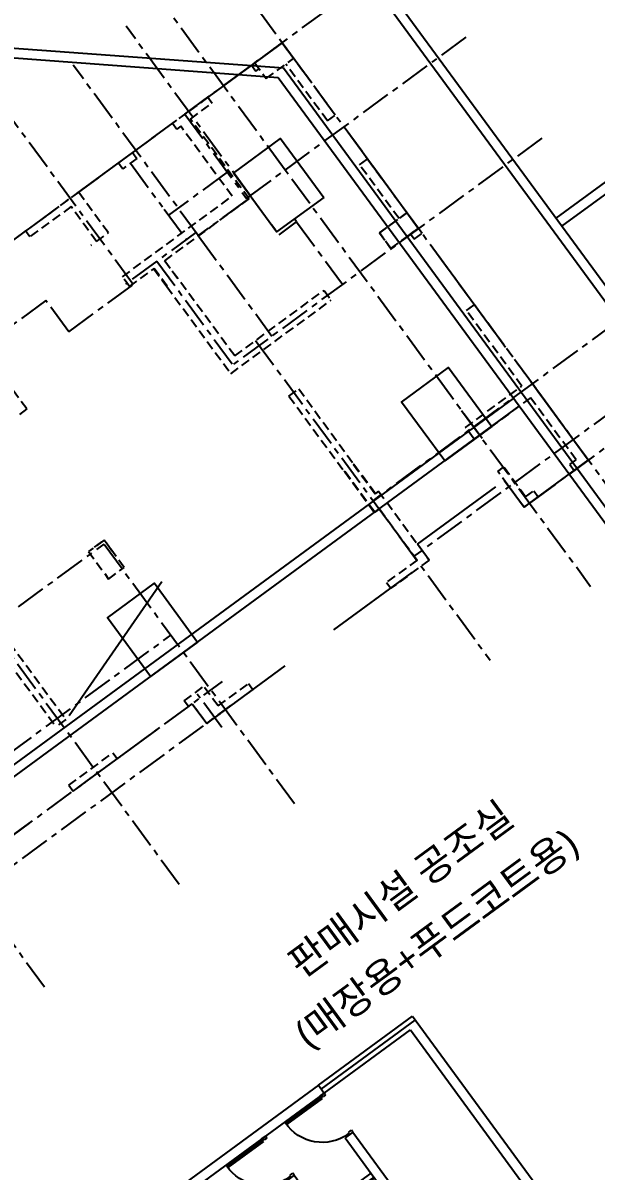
# Model space of a CAD drawing. Header units: millimetres. Extents: x 75184266 to 76346726, y -35077925 to -33679385.
# Drawn here: x 75453588 to 75465384, y -34534952 to -34511315 of the extents above; entities that cross this region are included whole.
import ezdxf
from ezdxf.enums import TextEntityAlignment as Align

# ---------------------------------------------------------------- set-up
doc = ezdxf.new("R2010")
doc.units = ezdxf.units.MM
doc.header["$LTSCALE"] = 50
doc.header["$MEASUREMENT"] = 0
for name, pattern in [('ACAD_ISO10W100', [18.5, 12, -3, 0.5, -3]), ('CENTER', [2, 1.25, -0.25, 0.25, -0.25]), ('HIDDEN2', [0.1875, 0.125, -0.0625]), ('XR-지하3층$0$H', [1.3, 0.8, -0.5])]:
    doc.linetypes.add(name, pattern=pattern)
doc.layers.get('0').update_dxf_attribs({"linetype": 'CONTINUOUS'})
for name, color, linetype in [('CEN', 1, 'CENTER'), ('CON', 2, 'CONTINUOUS'), ('DOOR', 7, 'CONTINUOUS'), ('HD', 7, 'CONTINUOUS'), ('open', 1, 'ACAD_ISO10W100'), ('W1', 3, 'CONTINUOUS'), ('XR-지하3층$0$CON', 2, 'CONTINUOUS')]:
    doc.layers.add(name, color=color, linetype=linetype)
doc.layers.add('건축', color=8, linetype='CONTINUOUS', plot=False)
doc.styles.add('XR-지하3층$0$맑은고딕', font='')
doc.styles.get('XR-지하3층$0$맑은고딕').set_extended_font_data('Malgun Gothic')

# ---------------------------------------------------------------- blocks, each defined once
blk = doc.blocks.new('2P-Dr204')
at = {"color": 0}
for p, q in [((29, 50), (29, 955)), ((65, 50), (65, 956)), ((29, 50), (0, 50)), ((0, 50), (0, -50)), ((29, 14), (29, 50)), ((65, 50), (29, 50)), ((50, 14), (29, 14)), ((50, -50), (50, 14)), ((950, 14), (950, -50)), ((971, 14), (950, 14)), ((971, 14), (950, 14)), ((971, 50), (971, 14)), ((1000, 50), (971, 50)), ((1000, -50), (1000, 50)), ((50, -50), (0, -50)), ((1000, -50), (950, -50))]:
    blk.add_line(p, q, dxfattribs=at)
blk.add_arc((65, 50), 906, 0, 92.2294, dxfattribs=at)
blk = doc.blocks.new('A$C3C7850DE')
at = {"layer": 'CON', "ltscale": 100}
for p, q in [((-9, 7422), (-9, 222)), ((-9, 7422), (191, 7422)), ((191, 7422), (191, 422)), ((1191, 7422), (1191, 7222, 0)), ((1191, 7422), (2991, 7422)), ((2991, 7422), (2991, 222)), ((1191, 7222), (2791, 7222)), ((2791, 7222), (2791, 5922)), ((1191, 5922), (2791, 5922)), ((1191, 5922, 0), (1191, 5722, 0)), ((1191, 5722), (2791, 5722)), ((2791, 5722), (2791, 422)), ((191, 422), (2791, 422)), ((-9, 222), (2991, 222))]:
    blk.add_line(p, q, dxfattribs=at)
at = {"layer": 'HD', "ltscale": 10}
for p, q in [((191, 4422), (1376, 4422)), ((783, 4422), (783, 2802)), ((1376, 4422), (1376, 1722)), ((1476, 4422), (1446, 4422)), ((1446, 1722), (1446, 4422)), ((1476, 4422), (1476, 1722)), ((1506, 4422), (1476, 4422)), ((1506, 4422), (1506, 1722)), ((1506, 4422), (1536, 4422)), ((1536, 1722), (1536, 4422)), ((1606, 4422), (1606, 1722)), ((1606, 4422), (2791, 4422)), ((2198, 4422), (2198, 1097)), ((191, 4152), (1376, 4152)), ((1476, 4152), (1446, 4152)), ((1536, 4152), (1506, 4152)), ((2791, 4152), (1606, 4152)), ((191, 3882), (1376, 3882)), ((1476, 3882), (1446, 3882)), ((1536, 3882), (1506, 3882)), ((2791, 3882), (1606, 3882)), ((191, 3612), (1376, 3612)), ((1476, 3612), (1446, 3612)), ((1536, 3612), (1506, 3612)), ((2791, 3612), (1606, 3612)), ((191, 3342), (1376, 3342)), ((1476, 3342), (1446, 3342)), ((1536, 3342), (1506, 3342)), ((2791, 3342), (1606, 3342)), ((191, 3072), (1376, 3072)), ((1476, 3072), (1446, 3072)), ((1536, 3072), (1506, 3072)), ((2791, 3072), (1606, 3072)), ((191, 2802), (1376, 2802)), ((1476, 2802), (1446, 2802)), ((1536, 2802), (1506, 2802)), ((2791, 2802), (1606, 2802)), ((191, 2532), (1376, 2532)), ((1476, 2532), (1446, 2532)), ((1536, 2532), (1506, 2532)), ((2791, 2532), (1606, 2532)), ((191, 2262), (1376, 2262)), ((783, 2262), (783, 1097)), ((1476, 2262), (1446, 2262)), ((1536, 2262), (1506, 2262)), ((2791, 2262), (1606, 2262)), ((191, 1992), (1376, 1992)), ((1476, 1992), (1446, 1992)), ((1536, 1992), (1506, 1992)), ((2791, 1992), (1606, 1992)), ((191, 1722), (1376, 1722)), ((1476, 1722), (1446, 1722)), ((1506, 1722), (1476, 1722)), ((1536, 1722), (1506, 1722)), ((2791, 1722), (1606, 1722)), ((2198, 1097), (783, 1097))]:
    blk.add_line(p, q, dxfattribs=at)
blk.add_lwpolyline([(-159, 2141), (734, 2513), (779, 2461), (788, 2602), (833, 2551), (1726, 2943)], dxfattribs=at)
for points in [[(663, 2870), (783, 2802), (904, 2871), (886, 2900), (783, 2841), (680, 2900)], [(663, 2193), (783, 2262), (904, 2193), (886, 2163), (783, 2222), (680, 2164)]]:
    blk.add_lwpolyline(points, close=True, dxfattribs=at)
for centre in [(783, 4422), (783, 4422), (2198, 4422), (2198, 4422)]:
    blk.add_circle(centre, 30, dxfattribs=at)
for centre, radius, start, end in [((1491, 4422), 115, 0, 180), ((1491, 4422), 45, 0, 180), ((1491, 1722), 115, 180, 0), ((1491, 1722), 45, 180, 0)]:
    blk.add_arc(centre, radius, start, end, dxfattribs=at)
at = {"layer": 'open', "ltscale": 0.5}
for p, q in [((2191, 7222), (2791, 5922)), ((2191, 5922), (2791, 7222))]:
    blk.add_line(p, q, dxfattribs=at)
at = {"layer": 'W1', "ltscale": 100}
for p, q in [((2091, 7222), (2091, 5922)), ((2191, 7222), (2191, 5922))]:
    blk.add_line(p, q, dxfattribs=at)
at = {"layer": 'DOOR', "extrusion": (-1.015e-13, 9.27e-13, -1), "zscale": -1, "rotation": 180.0000577049292}
for p in [(-191, 7372, 0), (-191, 5872, 0)]:
    blk.add_blockref('2P-Dr204', p, dxfattribs=at)
blk = doc.blocks.new('XR-지하3층$0$기둥 0620')
at = {"layer": 'XR-지하3층$0$CON', "ltscale": 0.5}
blk.add_lwpolyline([(-600, 0), (600, 0), (600, 1500), (-600, 1500)], close=True, dxfattribs=at)

msp = doc.modelspace()

# ---------------------------------------------------------------- linework, layer by layer
at = {"layer": 'CEN', "ltscale": 10}
for p, q in [((75456919, -34513192.2), (75458190.6, -34514925.9)), ((75455798.2, -34514200.3), (75456458.9, -34515101.1)), ((75458190.6, -34514925.9), (75458984.8, -34514343.3)), ((75456493.1, -34515147.8), (75456951.5, -34515772.7)), ((75455257.5, -34522044), (75459175.4, -34527385.6)), ((75450113, -34525817.3), (75454030.9, -34531158.9))]:
    msp.add_line(p, q, dxfattribs=at)
for points in [[(75456919, -34513192.2), (75461463.6, -34509858.9)], [(75466481, -34522027.2), (75457636.8, -34509969.1)], [(75458984.8, -34514343.3), (75456427.2, -34510856.3)], [(75458267.2, -34514869.7), (75455709.6, -34511382.7)], [(75458984.8, -34514343.3), (75462735.2, -34511592.5)], [(75457196.4, -34515692.3), (75454621, -34512181.1)], [(75456745.6, -34513319.4), (75451192.8, -34517392.2)], [(75455857.6, -34516699.1), (75453270.4, -34513171.8)], [(75464270, -34513685), (75457907, -34518352)], [(75457794.3, -34514385.6), (75456584.8, -34515272.8)], [(75463039.1, -34519870.8), (75458984.8, -34514343.3)], [(75458208.3, -34514950), (75457196.4, -34515692.3)], [(75458267.2, -34514869.7), (75458858.6, -34515676)], [(75458858.6, -34515676), (75459221.5, -34515409.9)], [(75459221.5, -34515409.9), (75459174.2, -34515345.4)], [(75459221.5, -34515409.9), (75460164.8, -34516696)], [(75457149, -34515627.8), (75456342.7, -34516219.2)], [(75457196.4, -34515692.3), (75458713.4, -34517760.6)], [(75456342.7, -34516219.2), (75455701.5, -34516689.5)], [(75456342.7, -34516219.2), (75457907, -34518352)], [(75454531.1, -34517672), (75455857.6, -34516699.1)], [(75454058, -34517026.9), (75452634.7, -34518070.8)], [(75454531.1, -34517672), (75454058, -34517026.9)], [(75466612.1, -34516878.2), (75460793.4, -34521146)], [(75458377.4, -34517852), (75463203.2, -34524431.4)], [(75467454.9, -34518027.2), (75461636.2, -34522295)], [(75467765.4, -34518450.5), (75463902.1, -34521284.1)], [(75462613.4, -34519290.4), (75465271.5, -34522914.3)], [(75447850.4, -34527476.9), (75455257.5, -34522044)], [(75452884.7, -34523703.8), (75456841.1, -34529097.8)], [(75449225.5, -34529351.7), (75456632.6, -34523918.8)], [(75450053.5, -34530480.6), (75457694.4, -34524876.2)], [(75457678.7, -34525818.3), (75457175.6, -34525132.5)], [(75450349.2, -34530883.8), (75457869.2, -34525368.1)]]:
    msp.add_lwpolyline(points, dxfattribs=at)
at = {"layer": '건축', "ltscale": 100}
for p, q in [((75464563.7, -34515336.4), (75478832.7, -34504875.2)), ((75464682, -34515497.7), (75478950.9, -34505036.5)), ((75452391.6, -34527326.7), (75463687.1, -34519045.5)), ((75452509.9, -34527487.9), (75463804.7, -34519205.9)), ((75459728.5, -34533264.9), (75461664.1, -34531845.9)), ((75461605, -34531765.2, 0), (75464975.1, -34536362.2, 0)), ((75461561.9, -34532044.8, 0), (75464932.1, -34536641.7, 0))]:
    msp.add_line(p, q, dxfattribs=at)
at = {"layer": '건축', "ltscale": 0.5}
for p, q in [((75460388.7, -34509641.8), (75474733.5, -34529207.8)), ((75427472.4, -34509907.9), (75458947.4, -34512242.3)), ((75460281.9, -34509834.4), (75474572.2, -34529326.1)), ((75427457.6, -34510107.3), (75458840.6, -34512434.9)), ((75458947.4, -34512242.3), (75472556, -34530804.3)), ((75458840.6, -34512434.9), (75472394.7, -34530922.5)), ((75459669.4, -34533184.3), (75461605, -34531765.2)), ((75459787.6, -34533345.6), (75461561.9, -34532044.8))]:
    msp.add_line(p, q, dxfattribs=at)
at = {"layer": '건축', "linetype": 'HIDDEN2', "ltscale": 30}
for p, q in [((75458398.7, -34512106.9), (75458922.8, -34511722.5)), ((75458922.8, -34511722.5), (75459070.6, -34511924.1)), ((75458293.8, -34512183.8), (75458382.5, -34512304.8)), ((75457390.7, -34512846.2), (75457479.4, -34512967.2)), ((75456947.2, -34513171.5), (75456665, -34513378.5)), ((75459855.7, -34513332.5), (75460016.9, -34513214.2)), ((75459855.7, -34513332.5), (75460016.9, -34513214.2)), ((75456665, -34513378.5), (75456753.7, -34513499.5)), ((75455842.5, -34513981.8), (75455552.2, -34514194.7)), ((75455842.5, -34513981.8), (75455931.2, -34514102.7)), ((75460518.1, -34514235.6), (75460679.4, -34514117.3)), ((75455635.2, -34516539.7), (75457893, -34514883.7)), ((75456508.8, -34516209), (75458242.5, -34514937.4)), ((75460925.2, -34515636.1), (75461489.6, -34515222)), ((75461578.3, -34515343), (75461726.2, -34515544.6)), ((75453729.9, -34515717.3), (75453641.2, -34515596.4)), ((75461161.7, -34515958.6), (75461726.2, -34515544.6)), ((75461641.8, -34515767.7), (75461803.1, -34515649.4)), ((75455783.1, -34516741.3), (75456283, -34516374.6)), ((75457946, -34518168.4), (75456775, -34516571.9)), ((75456549.2, -34516737.5), (75457868.1, -34518535.6)), ((75457946, -34518168.4), (75459784.5, -34516820)), ((75457868.1, -34518535.6), (75459932.3, -34517021.5)), ((75462718.2, -34517235.3), (75462879.5, -34517117)), ((75459264.8, -34518850.5), (75460400.4, -34520398.7)), ((75459063.2, -34518998.4), (75460198.8, -34520546.6)), ((75464845.5, -34520406.1), (75464974.6, -34520311.5)), ((75464845.5, -34520406.1), (75464934.3, -34520527.1)), ((75463361, -34520546.3), (75463481.9, -34520457.6)), ((75463502.9, -34520739.8), (75463591.6, -34520860.8)), ((75460908.4, -34520956.2), (75461949.4, -34522375.4)), ((75463934.4, -34521074.4), (75464103.7, -34520950.2)), ((75464103.7, -34520950.2), (75464192.4, -34521071.2)), ((75460924.6, -34521316.4), (75461699.4, -34522372.7)), ((75455057.8, -34522109.9), (75455259.4, -34521962)), ((75461699.4, -34522372.7), (75461070.4, -34522834)), ((75461949.4, -34522375.4), (75461159.2, -34522955)), ((75461070.4, -34522834), (75461159.2, -34522955)), ((75452985.5, -34523629.9), (75454470, -34525653.8)), ((75452783.9, -34523777.7), (75454268.4, -34525801.7)), ((75456904.2, -34525269.7), (75457307.4, -34524974)), ((75457603.1, -34525377.2), (75458232.1, -34524915.9)), ((75458232.1, -34524915.9), (75458320.8, -34525036.8)), ((75456992.9, -34525390.7), (75456904.2, -34525269.7)), ((75454533.6, -34527008.6), (75455436.7, -34526346.1)), ((75454622.3, -34527129.5), (75455525.4, -34526467.1)), ((75455525.4, -34526467.1), (75455436.7, -34526346.1)), ((75454533.6, -34527008.6), (75454622.3, -34527129.5))]:
    msp.add_line(p, q, dxfattribs=at)
at = {"layer": '건축', "ltscale": 1000}
msp.add_line((75456448.2, -34522819.7), (75454537, -34525583.3), dxfattribs=at)
at = {"layer": '건축', "linetype": 'XR-지하3층$0$H', "ltscale": 50}
msp.add_lwpolyline([(75452110.5, -34528971.8), (75457033.3, -34525361.1), (75457073.6, -34525331.5), (75457369.3, -34525734.7), (75461949.4, -34522375.4), (75461708.4, -34522046.8), (75463498.5, -34520733.9), (75463902.1, -34521284.1), (75465224.5, -34520314.2), (75458922.8, -34511722.5), (75451246.3, -34517353)], dxfattribs=at)
at = {"layer": '건축', "linetype": 'HIDDEN2', "ltscale": 30}
for points in [[(75458922.8, -34511722.5), (75458293.8, -34512183.8)], [(75460016.9, -34513214.2), (75458922.8, -34511722.5)], [(75458382.5, -34512304.8), (75458447.1, -34512257.4)], [(75459855.7, -34513332.5), (75458998.1, -34512163.3)], [(75457390.7, -34512846.2), (75456947.2, -34513171.5)], [(75457035.9, -34513292.5), (75457479.4, -34512967.2)], [(75458242.5, -34514937.4), (75457035.9, -34513292.5)], [(75456834.4, -34513440.3), (75456753.7, -34513499.5)], [(75457893, -34514883.7), (75456834.4, -34513440.3)], [(75455552.2, -34514194.7), (75455641, -34514315.6)], [(75455931.2, -34514102.7), (75455641, -34514315.6)], [(75461328.4, -34515340.3), (75460518.1, -34514235.6)], [(75461803.1, -34515649.4), (75460679.4, -34514117.3)], [(75455344.9, -34515636.6), (75454729.8, -34514797.9), (75453641.2, -34515596.4)], [(75454576.6, -34515096.3), (75453729.9, -34515717.3)], [(75455102.9, -34515814), (75454576.6, -34515096.3)], [(75455102.9, -34515814), (75455344.9, -34515636.6)], [(75461161.7, -34515958.6), (75460925.2, -34515636.1)], [(75461484.3, -34515722), (75461726.2, -34515544.6)], [(75461641.8, -34515767.7), (75461564.9, -34515662.9)], [(75454998.1, -34515890.9), (75454986, -34515899.7)], [(75456549.2, -34516737.5), (75456557.2, -34516731.5), (75456291.1, -34516368.7), (75456283, -34516374.6)], [(75456775, -34516571.9), (75456766.9, -34516577.8), (75456500.8, -34516214.9), (75456508.8, -34516209)], [(75455783.1, -34516741.3), (75455635.2, -34516539.7)], [(75459784.5, -34516820), (75459932.3, -34517021.5)], [(75459784.5, -34516820), (75459932.3, -34517021.5)], [(75463859.7, -34518791.5), (75462718.2, -34517235.3)], [(75464316.7, -34519076.4), (75462879.5, -34517117)], [(75453664.1, -34519262.8), (75452646.8, -34517875.9)], [(75459063.2, -34518998.4), (75459264.8, -34518850.5)], [(75464037.1, -34519033.4), (75462876, -34519885.1), (75462698.6, -34519643.2), (75463859.7, -34518791.5)], [(75465224.5, -34520314.2), (75464139.3, -34518834.5)], [(75464974.6, -34520311.5), (75464037.1, -34519033.4)], [(75453664.1, -34519262.8), (75453462.5, -34519410.7)], [(75460400.4, -34520398.7), (75460392.3, -34520404.6), (75460835.9, -34521009.4), (75460843.9, -34521003.5)], [(75465224.5, -34520314.2), (75464934.3, -34520527.1)], [(75460827.8, -34521387.3), (75460206.8, -34520540.7), (75460198.8, -34520546.6)], [(75463902.1, -34521284.1), (75463361, -34520546.3)], [(75463934.4, -34521074.4), (75463481.9, -34520457.6)], [(75460908.4, -34520956.2), (75460843.9, -34521003.5)], [(75464192.4, -34521071.2), (75463902.1, -34521284.1)], [(75460924.6, -34521316.4), (75460827.8, -34521387.3)], [(75455419.1, -34522179.7), (75455259.4, -34521962)], [(75457603.1, -34525377.2), (75457307.4, -34524974)], [(75458320.8, -34525036.8), (75457369.3, -34525734.7)], [(75456992.9, -34525390.7), (75457073.6, -34525331.5)], [(75457073.6, -34525331.5), (75457369.3, -34525734.7)], [(75454470, -34525653.8), (75454268.4, -34525801.7)]]:
    msp.add_lwpolyline(points, dxfattribs=at)
for points in [[(75458922.8, -34511722.5), (75458358.3, -34512136.5), (75458594.9, -34512459), (75459159.4, -34512045)], [(75461489.6, -34515222), (75460925.2, -34515636.1), (75461161.7, -34515958.6), (75461726.2, -34515544.6)], [(75456549.2, -34516737.5), (75456557.2, -34516731.5), (75456291.1, -34516368.7), (75456283, -34516374.6)], [(75456775, -34516571.9), (75456766.9, -34516577.8), (75456500.8, -34516214.9), (75456508.8, -34516209)], [(75460843.9, -34521003.5), (75460835.9, -34521009.4), (75460392.3, -34520404.6), (75460400.4, -34520398.7)], [(75460827.8, -34521387.3), (75460819.8, -34521393.3), (75460198.8, -34520546.6), (75460206.8, -34520540.7)], [(75454936.9, -34522198.6), (75455350.9, -34522763), (75455673.4, -34522526.4), (75455259.4, -34521962)]]:
    msp.add_lwpolyline(points, close=True, dxfattribs=at)
at = {"layer": '건축', "ltscale": 0.5}
msp.add_lwpolyline([(75457183.5, -34524061.2), (75456215.7, -34524770.8), (75455328.8, -34523561.1), (75456296.6, -34522851.5)], close=True, dxfattribs=at)

# ---------------------------------------------------------------- block references
at = {"layer": '건축', "extrusion": (0, 0, -1), "zscale": -1, "rotation": 323.7524249039637}
for p in [(-75459293.7, -34515260.3), (-75462752.4, -34519975.5)]:
    msp.add_blockref('XR-지하3층$0$기둥 0620', p, dxfattribs=at)
at = {"layer": '건축', "ltscale": 0.5, "rotation": 306.2468838053784}
msp.add_blockref('A$C3C7850DE', (75453689.2, -34537579.8), dxfattribs=at)

# ---------------------------------------------------------------- texts
at = {"layer": '건축', "style": 'XR-지하3층$0$맑은고딕'}
for s, p in [('판매시설 공조실', (75461356.1, -34529144.3)), ('(매장용+푸드코트용)', (75462096.5, -34530154.2))]:
    msp.add_text(s, height=600, rotation=36.24693, dxfattribs=at).set_placement(p, align=Align.MIDDLE_CENTER)

doc.saveas('drawing.dxf')
